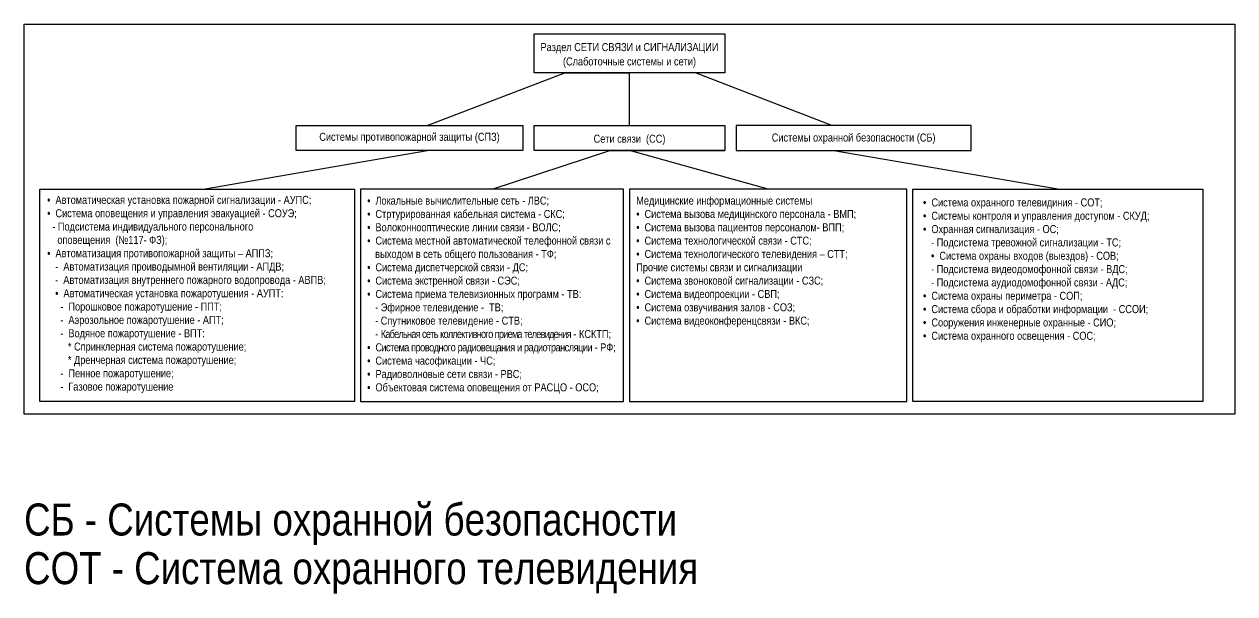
# Model space of a CAD drawing. Header units: millimetres. Extents: x -21000 to 351902, y -261781 to 19312.
# Drawn here: x 0 to 37806, y 1512 to 19312 of the extents above; entities that cross this region are included whole.
import ezdxf
from ezdxf.enums import TextEntityAlignment as Align

# ---------------------------------------------------------------- set-up
doc = ezdxf.new("R2010")
doc.units = ezdxf.units.MM
doc.header["$MEASUREMENT"] = 0
doc.layers.add('_ОТ', color=170, linetype='Continuous')
doc.styles.add('ArialN-250', font='ARIALN.TTF', dxfattribs={"height": 250})
doc.styles.add('AT-Шрифт', font='ARIALN.TTF', dxfattribs={"height": 250})
doc.styles.get("Standard").update_dxf_attribs({"font": 'arial.ttf'})
doc.dimstyles.new('MSADIM', dxfattribs={"dimtxt": 0.3, "dimasz": 0.15, "dimexe": 0.06, "dimexo": 0.06, "dimgap": 0, "dimtad": 1, "dimdec": 1, "dimlfac": 1000, "dimzin": 0, "dimdsep": 46, "dimtxsty": 'Standard', "dimtsz": 0.15, "dimcen": 0.15, "dimadec": 0, "dimazin": 0, "dimtfac": 1, "dimtdec": 1, "dimtofl": 0, "dimtmove": 2, "dimatfit": 3, "dimfxl": 1, "dimtvp": 0.15, "dimtolj": 1, "dimtzin": 0, "dimarcsym": 0})

msp = doc.modelspace()

# ---------------------------------------------------------------- linework, layer by layer
at = {"color": 1, "ltscale": 100}
msp.add_lwpolyline([(0, 19312), (37806, 19312), (37806, 7122), (0, 7122)], close=True, dxfattribs=at)
at = {"ltscale": 100}
for points in [[(15921, 19012), (21885, 19012), (21885, 17788), (15921, 17788)], [(8494, 16143), (15569, 16143), (15569, 15368), (8494, 15368)], [(15921, 16143), (21885, 16143), (21885, 15368), (15921, 15368)], [(29569, 16143), (22237, 16143), (22237, 15368), (29569, 15368)], [(489, 14152), (10316, 14152), (10316, 7522), (489, 7522)], [(18720, 14152), (10503, 14152), (10503, 7522), (18720, 7522)], [(27562, 14152), (18907, 14152), (18907, 7522), (27562, 7522)], [(27749, 14152), (36810, 14152), (36810, 7522), (27749, 7522)]]:
    msp.add_lwpolyline(points, close=True, dxfattribs=at)

# ---------------------------------------------------------------- texts
at = {"style": 'AT-Шрифт'}
for s, p in [('Раздел СЕТИ СВЯЗИ и СИГНАЛИЗАЦИИ', (18903, 18562, -900)), ('(Слаботочные системы и сети)', (18903, 18119, -900))]:
    msp.add_text(s, height=250, dxfattribs=at).set_placement(p, align=Align.MIDDLE)
at = {"color": 1, "style": 'AT-Шрифт'}
msp.add_text('Системы противопожарной защиты (СПЗ)', height=250, dxfattribs=at).set_placement((12032, 15765, -900), align=Align.MIDDLE)
at = {"color": 170, "style": 'AT-Шрифт'}
msp.add_text('Системы охранной безопасности (СБ)', height=250, dxfattribs=at).set_placement((25903, 15743, -900), align=Align.MIDDLE)
at = {"color": 30, "style": 'AT-Шрифт'}
msp.add_text('Сети связи  (СС)', height=250, dxfattribs=at).set_placement((18903, 15703, -900), align=Align.MIDDLE)
at = {"ltscale": 100, "char_height": 250, "attachment_point": 1, "style": 'ArialN-250'}
for s, insert, width in [('•  Автоматическая установка пожарной сигнализации - {\\C1;АУПС};{\\C1;^J}•  Система оповещения и управления эвакуацией - {\\C240;СОУЭ};\\P  - Подсистема индивидуального персонального\\P    оповещения  (№117- ФЗ);^J•  Автоматизация противопожарной защиты – {\\C20;АППЗ};\\P\\pxi1;-  Автоматизация проиводымной вентиляции - АПДВ;\\P-  Автоматизация внутреннего пожарного водопровода - АВПВ;^J•  Автоматическая установка пожаротушения - {\\C10;АУПТ}:^J  -  Порошковое пожаротушение - ППТ;^J  -  Аэрозольное пожаротушение - АПТ;^J  -  Водяное пожаротушение - ВПТ:^J     * Спринклерная система пожаротушение;^J     * Дренчерная система пожаротушение;^J  -  Пенное пожаротушение;^J  -  Газовое пожаротушение', (717, 13947, -900), 9478.43), ('•  Локальные вычислительные сеть - {\\C30;ЛВС}; ^J•  Стртурированная кабельная система - {\\C30;СКС};\\P\\pxi-1,l1;•  Волоконнооптические линии связи - {\\C6;ВОЛС};\\P•  Система местной автоматической телефонной связи с   выходом в сеть общего пользования - {\\C94;ТФ};\\P\\pi0,l0;•  Система диспетчерской связи - {\\C110;ДС};\\P•  Система экстренной связи - {\\C1;СЭС}; ^J•  Система приема телевизионных программ - {\\C170;ТВ}:\\P\\pi1;- Эфирное телевидение -  {\\C170;ТВ};\\P- Спутниковое телевидение - {\\C170;СТВ};\\P- {\\T0.85;Кабельная сеть коллективного приема телевидения} - {\\C170;КСКТП};\\P\\pi0;•  {\\T0.9;Система проводного радиовещания и радиотрансляции} - {\\C230;РФ};\\P•  Система часофикации - {\\C114;ЧС};^J•  Радиоволновые сети связи - {\\C140;РВС};\\P•  Объектовая система оповещения от РАСЦО - {\\C240;ОСО};', (10710, 13924, -900), 7909.65), ('Медицинские информационные системы\\P•  Система вызова медицинского персонала - {\\C44;ВМП};\\P•  Система вызова пациентов персоналом- {\\C44;ВПП};^J•  Система технологической связи - {\\C124;СТС};\\P•  Система технологического телевидения – {\\C152;СТТ};\\PПрочие системы связи и сигнализации\\P•  Система звоноковой сигнализации - {\\C1;СЗС};\\P{\\C2;•  Система видеопроекции - СВП;\\P•  Система озвучивания залов - СОЗ;\\P•  Система видеоконференцсвязи - ВКС;}', (19114, 13924, -900), 8371.26), ('•  Система охранного телевидиния - {\\C170;СОТ};^J•  Системы контроля и управления доступом - {\\C94;СКУД};\\P•  Охранная сигнализация - {\\C190;ОС};\\P\\pxi1;- Подсистема тревожной сигнализации - {\\C1;ТС};^J•  Система охраны входов (выездов) - {\\C102;СОВ};\\P- Подсистема видеодомофонной связи - {\\C152;ВДС};\\P- Подсистема аудиодомофонной связи - {\\C124;АДС};\\P\\pi0;•  Система охраны периметра - {\\C180;СОП};^J•  Система сбора и обработки информации  - {\\C140;ССОИ};\\P•  Сооружения инженерные охранные - {\\C84;СИО;\\P}•  Система охранного освещения - {\\C250;СОС};', (28072, 13868, -900), 8667.75)]:
    msp.add_mtext(s, dxfattribs=dict(at, insert=insert, width=width))
at = {"layer": '_ОТ', "color": 5, "style": 'AT-Шрифт'}
for s, p in [('CБ - Системы охранной безопасности', (-3, 3334, -900)), ('СОТ - Система охранного телевидения', (-3, 1814, -900))]:
    msp.add_text(s, height=1000, dxfattribs=at).set_placement(p)

# ---------------------------------------------------------------- leaders
at = {"color": 0, "ltscale": 0.5}
for points in [[(12587, 16143, -900), (16880, 17788, -900), (18904, 17788, -900)], [(18903, 16143, -900), (18903, 17788, -900), (18903, 17788, -900)], [(25219, 16143, -900), (20963, 17788, -900), (18903, 17788, -900)], [(5590, 14152, -900), (12587, 15368, -900), (9605, 15368, -900)], [(14612, 14152, -900), (18290, 15368, -900), (18903, 15368, -900)], [(23235, 14152, -900), (18903, 15368, -900), (21885, 15368, -900)], [(32280, 14152, -900), (25219, 15368, -900), (28201, 15368, -900)]]:
    msp.add_leader(points, dimstyle='MSADIM', override={"dimtxt": 3, "dimasz": 4, "dimexe": 2, "dimexo": 0, "dimgap": 1, "dimlfac": 1, "dimpost": 'м', "dimtsz": 0, "dimcen": -2, "dimdle": 1, "dimadec": 4, "dimtfac": 0.92, "dimtmove": 0, "dimatfit": 0, "dimtvp": 1}, dxfattribs=at)

doc.saveas('drawing.dxf')
